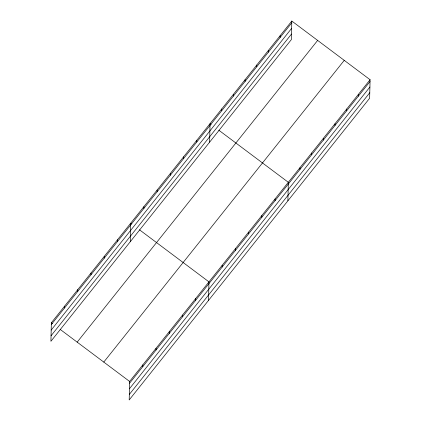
<?xml version="1.0" encoding="UTF-8"?>
<svg xmlns="http://www.w3.org/2000/svg" width="421" height="421" viewBox="0 0 421 421"><rect width="100%" height="100%" fill="white"/><g stroke="black" fill="none" stroke-linecap="round" stroke-linejoin="round"><path stroke-width="0.63" d="M291.811 21.05L51.346 322.781L50.925 341.284L291.39 39.553L291.811 21.05L370.075 79.716L369.654 98.219L129.189 399.95L129.61 381.447L370.075 79.716M64.529 307.977L64.571 306.188M77.759 291.385L77.796 289.59M90.983 274.787L91.02 272.997M104.208 258.194L104.25 256.4M117.433 241.596L117.475 239.807M130.278 241.712L130.699 223.209L131.731 223.988M143.882 208.406L143.924 206.616M142.793 366.644L142.835 364.854M157.112 191.813L157.149 190.018M156.017 350.046L156.059 348.256M170.337 175.215L170.379 173.426M169.242 333.453L169.284 331.664M183.561 158.622L183.603 156.828M182.472 316.855L182.509 315.066M196.786 142.024L196.828 140.235M195.697 300.262L195.739 298.473M209.632 142.14L210.053 123.637L211.084 124.416M208.542 300.378L208.963 281.875L139.483 229.792M221.693 110.776L221.735 108.981M222.146 267.072L222.188 265.283M233.371 96.12L233.413 94.33M235.371 250.474L235.413 248.685M245.054 81.464L245.09 79.674M248.6 233.881L248.637 232.092M256.731 66.807L256.773 65.018M261.825 217.283L261.862 215.494M268.414 52.151L268.451 50.362M275.05 200.691L275.092 198.901M280.091 37.495L280.133 35.706M287.896 200.806L288.317 182.304L218.836 130.221M299.957 169.437L299.994 167.647M311.635 154.781L311.677 152.991M323.312 140.125L323.354 138.335M334.995 125.474L335.037 123.679M346.672 110.818L346.715 109.023M358.355 96.162L358.392 94.372M51.304 324.575L291.769 22.839M51.178 330.09L291.648 28.354M51.052 335.769L291.516 34.038M77.175 342.141L317.639 40.411M103.782 362.086L344.246 60.356M129.568 383.236L370.033 81.506M129.442 388.751L369.906 87.021M129.315 394.435L369.78 92.704M51.346 322.781L52.378 323.56M60.129 329.364L129.61 381.447"/></g></svg>
